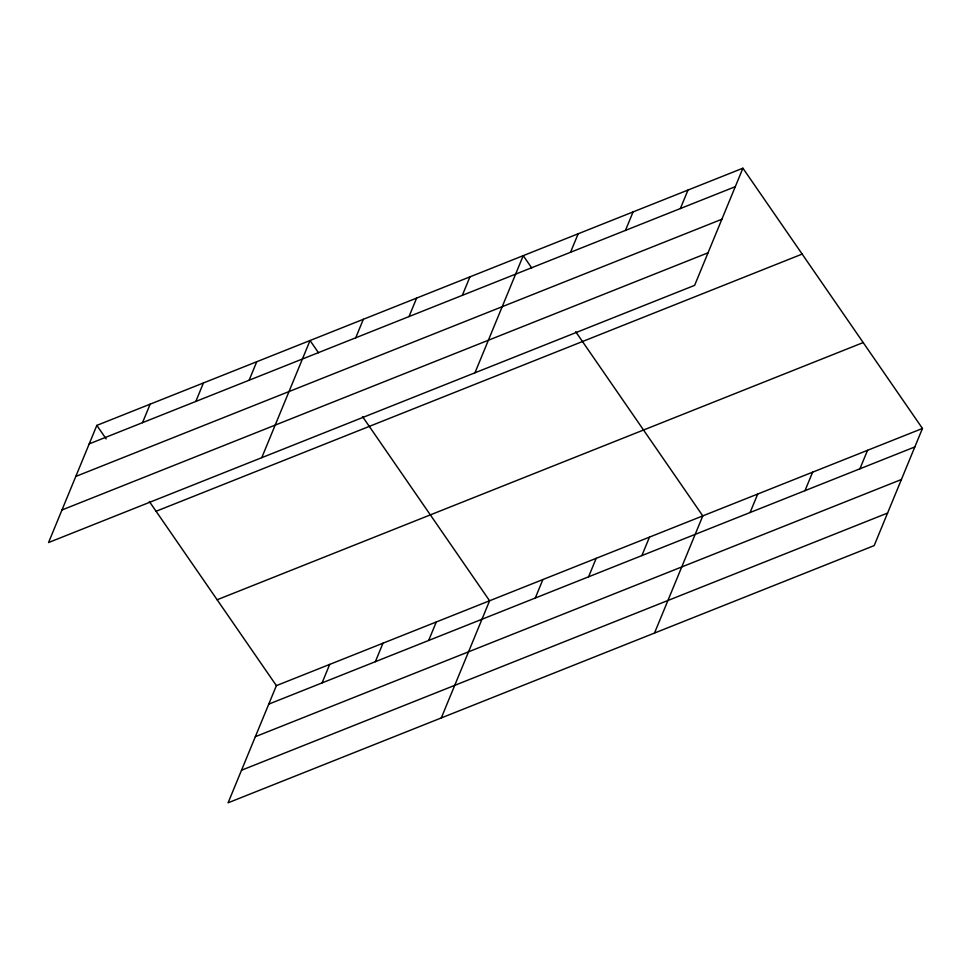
<?xml version="1.0" encoding="UTF-8"?>
<svg xmlns="http://www.w3.org/2000/svg" width="971" height="971" viewBox="0 0 971 971"><rect width="100%" height="100%" fill="white"/><g stroke="black" fill="none" stroke-linecap="round" stroke-linejoin="round"><path stroke-width="1.46" d="M742.9 168.201L96.833 425.395L48.55 542.546L694.617 285.365L742.9 168.201L922.45 428.454L874.167 545.605L228.1 802.799L276.383 685.635L922.45 428.454M142.519 422.664L150.141 404.179M195.814 401.448L203.437 382.962M249.122 380.219L256.745 361.734M261.757 457.681L310.04 340.518L318.5 352.789M355.726 337.787L363.336 319.301M409.022 316.57L416.644 298.085M462.317 295.354L469.94 276.869M322.069 682.904L329.691 664.419M474.953 372.803L523.235 255.652L531.707 267.923M375.364 661.688L382.987 643.203M570.535 252.278L578.158 233.793M428.672 640.472L436.282 621.986M625.458 230.418L633.068 211.933M441.295 717.921L489.59 600.77L362.523 416.583M680.368 208.559L687.99 190.073M535.264 598.039L542.886 579.553M588.572 576.823L596.182 558.337M641.867 555.594L649.49 537.109M654.503 633.056L702.786 515.892L575.718 331.718M750.085 512.518L757.708 494.033M804.995 490.658L812.618 472.173M859.918 468.799L867.54 450.313M89.223 443.881L735.278 186.687M75.799 476.433L721.866 219.252M61.974 509.981L708.041 252.8M156.088 511.268L802.155 254.086M217.14 599.762L863.195 342.569M268.761 704.121L914.828 446.939M255.349 736.686L901.416 479.504M241.512 770.234L887.579 513.052M96.833 425.395L106.142 438.892M149.316 501.461L276.383 685.635"/></g></svg>
